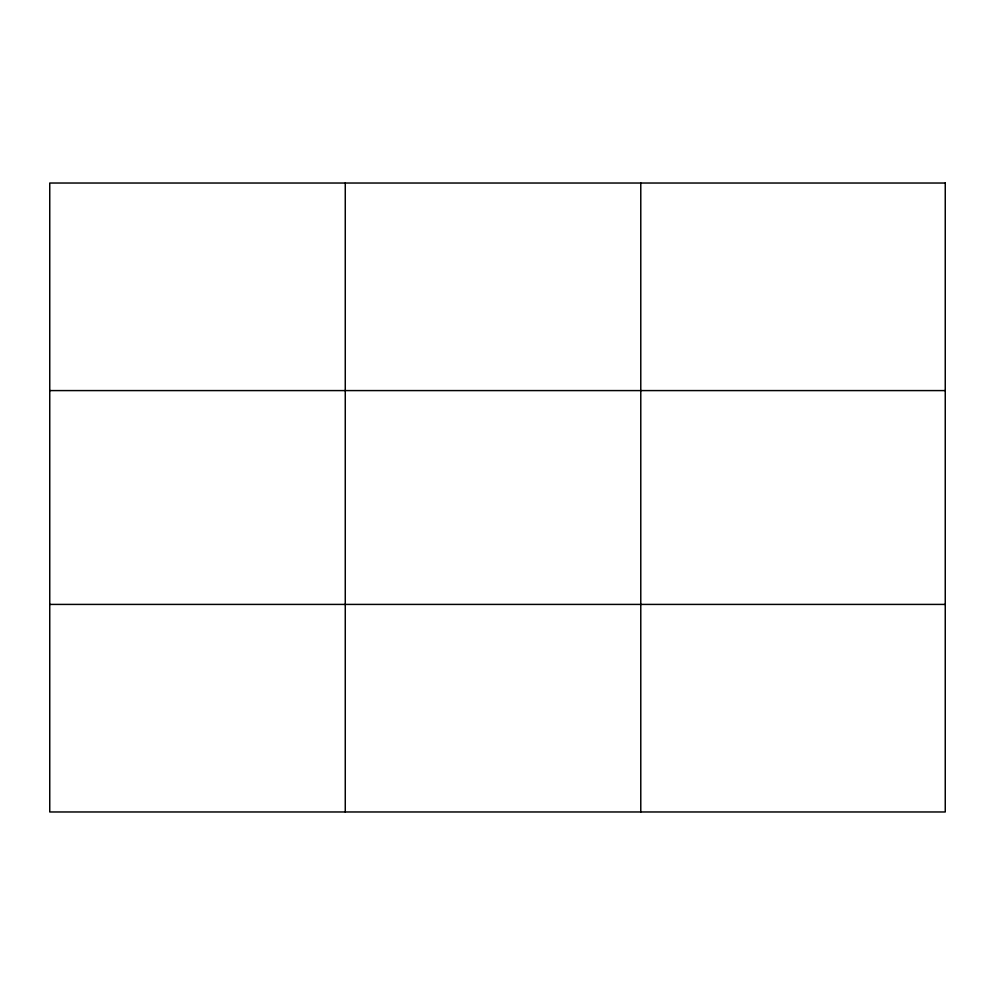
<?xml version="1.0" encoding="UTF-8"?>
<svg xmlns="http://www.w3.org/2000/svg" width="995" height="995" viewBox="0 0 995 995"><rect width="100%" height="100%" fill="white"/><g stroke="black" fill="none" stroke-linecap="round" stroke-linejoin="round"><path stroke-width="1.49" d="M345.265 811.97L345.265 183.03M640.78 811.97L640.78 183.03M49.75 390.587L945.25 390.587M49.75 604.413L945.25 604.413M945.25 183.03L945.25 811.97L49.75 811.97L49.75 183.03L945.25 183.03"/></g></svg>
